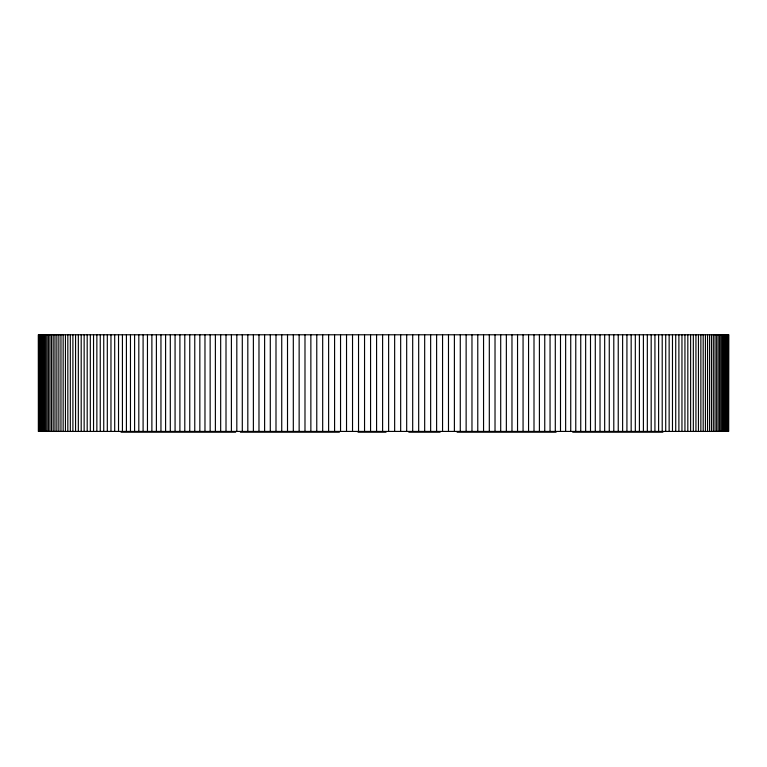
<?xml version="1.0" encoding="UTF-8"?>
<svg xmlns="http://www.w3.org/2000/svg" width="767" height="767" viewBox="0 0 767 767"><rect width="100%" height="100%" fill="white"/><g stroke="black" fill="none" stroke-linecap="round" stroke-linejoin="round"><path stroke-width="1.15" d="M121.033 432.214L235.67 432.214M240.397 432.214L339.388 432.214M358.026 432.214L386.031 432.214M408.821 432.214L440.114 432.214M457.113 432.214L556.094 432.214M572.709 432.214L662.899 432.214M728.583 334.786L728.468 431.428M728.41 334.786L728.41 431.428M728.132 334.786L728.132 431.428M727.749 334.786L727.749 431.428M727.26 334.786L727.26 431.428M726.665 334.786L726.665 431.428M725.966 334.786L725.966 431.428M725.17 334.786L725.17 431.428M724.259 334.786L724.259 431.428M723.252 334.786L723.252 431.428M722.14 334.786L722.14 431.428M720.922 334.786L720.922 431.428M719.599 334.786L719.599 431.428M718.18 334.786L718.18 431.428M716.656 334.786L716.656 431.428M715.036 334.786L715.036 431.428M713.31 334.786L713.31 431.428M711.479 334.786L711.479 431.428M709.552 334.786L709.552 431.428M707.529 334.786L707.529 431.428M705.41 334.786L705.41 431.428M703.186 334.786L703.186 431.428M700.865 334.786L700.865 431.428M698.449 334.786L698.449 431.428M695.937 334.786L695.937 431.428M693.33 334.786L693.33 431.428M690.626 334.786L690.626 431.428M687.826 334.786L687.826 431.428M684.941 334.786L684.941 431.428M681.959 334.786L681.959 431.428M678.891 334.786L678.891 431.428M675.727 334.786L675.727 431.428M672.477 334.786L672.477 431.428M669.14 334.786L669.14 431.428M665.718 334.786L665.718 431.428M662.209 334.786L662.209 431.428M658.613 334.786L658.613 431.428M654.932 334.786L654.932 431.428M651.173 334.786L651.173 431.428M647.329 334.786L647.329 431.428M643.398 334.786L643.398 431.428M639.4 334.786L639.4 431.428M635.316 334.786L635.316 431.428M631.164 334.786L631.164 431.428M626.927 334.786L626.927 431.428M622.622 334.786L622.622 431.428M618.24 334.786L618.24 431.428M613.792 334.786L613.792 431.428M609.266 334.786L609.266 431.428M604.674 334.786L604.674 431.428M600.015 334.786L600.015 431.428M595.288 334.786L595.288 431.428M590.504 334.786L590.504 431.428M585.652 334.786L585.652 431.428M580.744 334.786L580.744 431.428M575.768 334.786L575.768 431.428M570.734 334.786L570.734 431.428M565.643 334.786L565.643 431.428M560.504 334.786L560.504 431.428M555.298 334.786L555.298 431.428M550.054 334.786L550.054 431.428M544.752 334.786L544.752 431.428M539.402 334.786L539.402 431.428M534.005 334.786L534.005 431.428M528.559 334.786L528.559 431.428M523.065 334.786L523.065 431.428M517.543 334.786L517.543 431.428M511.972 334.786L511.972 431.428M506.354 334.786L506.354 431.428M500.707 334.786L500.707 431.428M495.022 334.786L495.022 431.428M489.308 334.786L489.308 431.428M483.555 334.786L483.555 431.428M477.774 334.786L477.774 431.428M471.973 334.786L471.973 431.428M466.135 334.786L466.135 431.428M460.277 334.786L460.277 431.428M454.39 334.786L454.39 431.428M448.484 334.786L448.484 431.428M442.559 334.786L442.559 431.428M436.615 334.786L436.615 431.428M430.651 334.786L430.651 431.428M424.678 334.786L424.678 431.428M418.686 334.786L418.686 431.428M412.694 334.786L412.694 431.428M406.683 334.786L406.683 431.428M400.671 334.786L400.671 431.428M394.65 334.786L394.65 431.428M388.629 334.786L388.629 431.428M382.608 334.786L382.608 431.428M376.587 334.786L376.587 431.428M370.566 334.786L370.566 431.428M364.546 334.786L364.546 431.428M358.534 334.786L358.534 431.428M352.532 334.786L352.532 431.428M346.531 334.786L346.531 431.428M340.548 334.786L340.548 431.428M334.585 334.786L334.585 431.428M328.621 334.786L328.621 431.428M322.686 334.786L322.686 431.428M316.771 334.786L316.771 431.428M310.865 334.786L310.865 431.428M304.988 334.786L304.988 431.428M299.14 334.786L299.14 431.428M293.31 334.786L293.31 431.428M287.51 334.786L287.51 431.428M281.738 334.786L281.738 431.428M275.995 334.786L275.995 431.428M270.291 334.786L270.291 431.428M264.615 334.786L264.615 431.428M258.978 334.786L258.978 431.428M253.378 334.786L253.378 431.428M247.818 334.786L247.818 431.428M242.295 334.786L242.295 431.428M236.821 334.786L236.821 431.428M231.394 334.786L231.394 431.428M226.006 334.786L226.006 431.428M220.675 334.786L220.675 431.428M215.383 334.786L215.383 431.428M210.148 334.786L210.148 431.428M204.971 334.786L204.971 431.428M199.842 334.786L199.842 431.428M194.77 334.786L194.77 431.428M189.756 334.786L189.756 431.428M184.799 334.786L184.799 431.428M179.9 334.786L179.9 431.428M175.068 334.786L175.068 431.428M170.303 334.786L170.303 431.428M165.595 334.786L165.595 431.428M160.955 334.786L160.955 431.428M156.391 334.786L156.391 431.428M151.885 334.786L151.885 431.428M147.456 334.786L147.456 431.428M143.093 334.786L143.093 431.428M138.808 334.786L138.808 431.428M134.599 334.786L134.599 431.428M130.467 334.786L130.467 431.428M126.411 334.786L126.411 431.428M122.423 334.786L122.423 431.428M118.53 334.786L118.53 431.428M114.705 334.786L114.705 431.428M110.966 334.786L110.966 431.428M107.313 334.786L107.313 431.428M103.746 334.786L103.746 431.428M100.256 334.786L100.256 431.428M96.863 334.786L96.863 431.428M93.545 334.786L93.545 431.428M90.324 334.786L90.324 431.428M87.189 334.786L87.189 431.428M84.149 334.786L84.149 431.428M81.197 334.786L81.197 431.428M78.33 334.786L78.33 431.428M75.569 334.786L75.569 431.428M72.894 334.786L72.894 431.428M70.315 334.786L70.315 431.428M67.832 334.786L67.832 431.428M65.435 334.786L65.435 431.428M63.153 334.786L63.153 431.428M60.957 334.786L60.957 431.428M58.858 334.786L58.858 431.428M56.863 334.786L56.863 431.428M54.965 334.786L54.965 431.428M53.172 334.786L53.172 431.428M51.475 334.786L51.475 431.428M49.884 334.786L49.884 431.428M48.388 334.786L48.388 431.428M46.998 334.786L46.998 431.428M45.704 334.786L45.704 431.428M44.524 334.786L44.524 431.428M43.441 334.786L43.441 431.428M42.463 334.786L42.463 431.428M41.581 334.786L41.581 431.428M40.814 334.786L40.814 431.428M40.143 334.786L40.143 431.428M39.587 334.786L39.587 431.428M39.127 334.786L39.127 431.428M38.772 334.786L38.772 431.428M38.532 334.786L38.59 431.428M728.65 334.786L38.35 334.786L38.35 431.428L728.65 431.428L728.65 334.786"/></g></svg>
